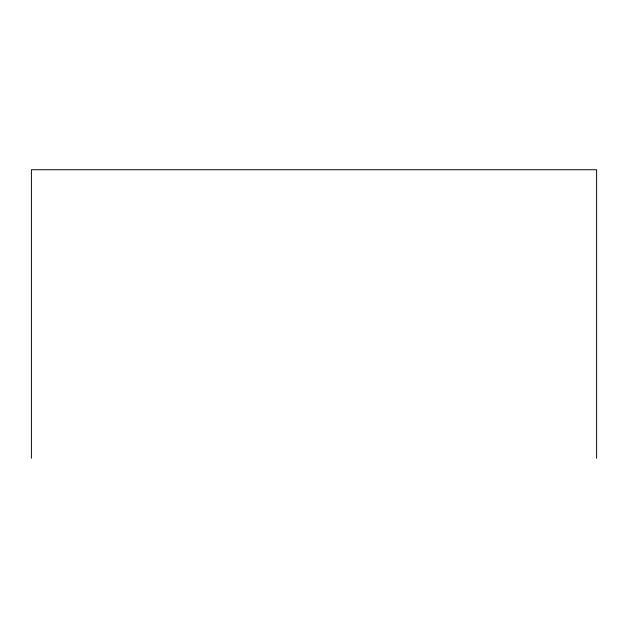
<?xml version="1.0" encoding="UTF-8"?>
<svg xmlns="http://www.w3.org/2000/svg" width="628" height="628" viewBox="0 0 628 628"><rect width="100%" height="100%" fill="white"/><g stroke="black" fill="none" stroke-linecap="round" stroke-linejoin="round"><path stroke-width="0.94" d="M596.6 458.259L596.6 169.741L31.4 169.741L31.4 458.259"/></g></svg>
